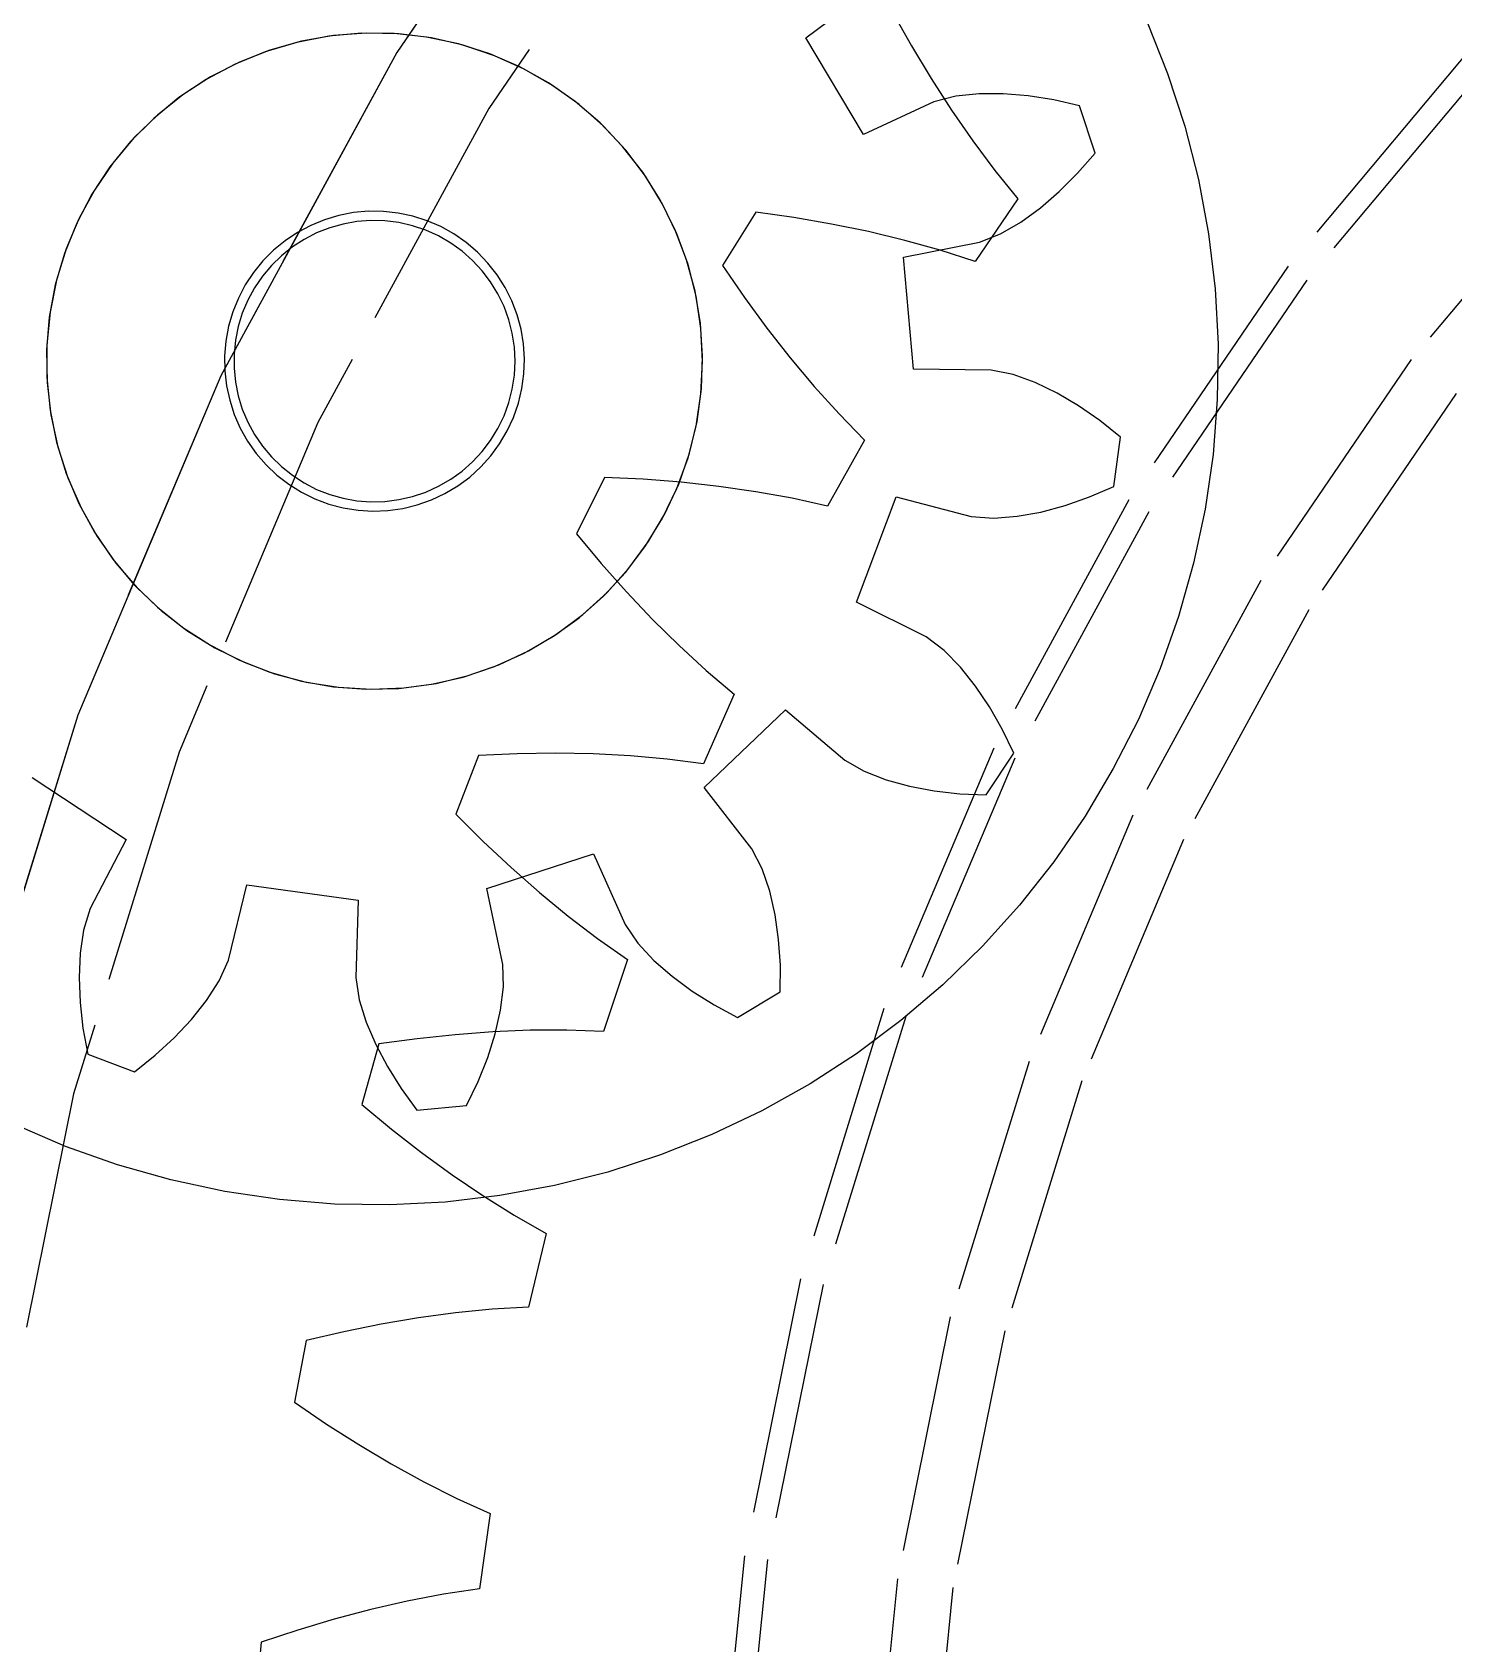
# Model space of a CAD drawing. Header units: millimetres. Extents: x -9 to 234, y -53 to 196.
# Drawn here: x 6.5 to 14.08, y 147.49 to 156.08 of the extents above; entities that cross this region are included whole.
import ezdxf

# ---------------------------------------------------------------- set-up
doc = ezdxf.new("R2010")
doc.units = ezdxf.units.MM
doc.linetypes.add('DASHED', pattern=[1.524, 1.27, -0.254])
doc.layers.add('HIDDEN', color=8, linetype='DASHED')
doc.layers.add('VISIBLE', color=7, linetype='CONTINUOUS')

msp = doc.modelspace()

# ---------------------------------------------------------------- linework, layer by layer
at = {"layer": 'HIDDEN'}
for points in [[(15.4, 162.7607), (13.75025, 161.69518), (12.21479, 160.47069), (10.80888, 159.0994), (9.54649, 157.59495), (8.44017, 155.97227), (7.50091, 154.24751), (6.73806, 152.4378), (6.15918, 150.56112), (5.77003, 148.63613), (5.57449, 146.68196), (5.57449, 144.71804), (5.77003, 142.76387), (6.15918, 140.83888), (6.73806, 138.9622), (7.50091, 137.15249), (8.44017, 135.42773), (9.54649, 133.80505), (10.80888, 132.3006), (12.21479, 130.92931), (13.75025, 129.70482), (15.4, 128.6393)], [(15.4, 162.7607), (13.75025, 161.69518), (12.21479, 160.47069), (10.80888, 159.0994), (9.54649, 157.59495), (8.44017, 155.97227), (7.50091, 154.24751), (6.73806, 152.4378), (6.15918, 150.56112), (5.77003, 148.63613), (5.57449, 146.68196), (5.57449, 144.71804), (5.77003, 142.76387), (6.15918, 140.83888), (6.73806, 138.9622), (7.50091, 137.15249), (8.44017, 135.42773), (9.54649, 133.80505), (10.80888, 132.3006), (12.21479, 130.92931), (13.75025, 129.70482), (15.4, 128.6393)], [(14.0859, 161.22831), (12.59526, 160.03957), (11.23038, 158.7083), (10.00484, 157.24776), (8.93081, 155.67245), (8.01897, 153.99803), (7.27838, 152.24114), (6.7164, 150.41924), (6.33861, 148.55043), (6.14877, 146.6533), (6.14877, 144.7467), (6.33861, 142.84957), (6.7164, 140.98076), (7.27838, 139.15886), (8.01897, 137.40197), (8.93081, 135.72755), (10.00484, 134.15224), (11.23038, 132.6917), (12.59526, 131.36043), (14.0859, 130.17169)], [(14.0859, 161.22831), (12.59526, 160.03957), (11.23038, 158.7083), (10.00484, 157.24776), (8.93081, 155.67245), (8.01897, 153.99803), (7.27838, 152.24114), (6.7164, 150.41924), (6.33861, 148.55043), (6.14877, 146.6533), (6.14877, 144.7467), (6.33861, 142.84957), (6.7164, 140.98076), (7.27838, 139.15886), (8.01897, 137.40197), (8.93081, 135.72755), (10.00484, 134.15224), (11.23038, 132.6917), (12.59526, 131.36043), (14.0859, 130.17169)], [(10.62175, 156.04966), (10.95301, 156.29785)], [(10.62175, 156.04966), (10.95301, 156.29785)], [(11.08435, 156.18689), (11.18505, 156.00746)], [(11.08435, 156.18689), (11.18505, 156.00746)], [(12.44171, 156.13377), (12.55126, 155.86004), (12.64265, 155.57972), (12.71549, 155.29401), (12.76946, 155.00415), (12.80433, 154.71138), (12.81995, 154.41695), (12.81626, 154.12213), (12.79328, 153.82819), (12.75109, 153.53638), (12.68988, 153.24796), (12.60992, 152.96417), (12.51155, 152.68622), (12.39518, 152.41531), (12.26133, 152.15261), (12.11055, 151.89923), (11.94351, 151.65627), (11.76092, 151.42477), (11.56356, 151.20572), (11.35228, 151.00007), (11.12799, 150.8087), (10.89164, 150.63242), (10.64426, 150.472), (10.3869, 150.32813), (10.12068, 150.20142), (9.84673, 150.09241), (9.56623, 150.00157), (9.28038, 149.9293), (8.99041, 149.87591), (8.69757, 149.84161), (8.40311, 149.82657), (8.1083, 149.83084), (7.8144, 149.85441), (7.52268, 149.89718), (7.23438, 149.95895), (6.95074, 150.03948), (6.67299, 150.1384), (6.40232, 150.2553)], [(12.44171, 156.13377), (12.55126, 155.86004), (12.64265, 155.57972), (12.71549, 155.29401), (12.76946, 155.00415), (12.80433, 154.71138), (12.81995, 154.41695), (12.81626, 154.12213), (12.79328, 153.82819), (12.75109, 153.53638), (12.68988, 153.24796), (12.60992, 152.96417), (12.51155, 152.68622), (12.39518, 152.41531), (12.26133, 152.15261), (12.11055, 151.89923), (11.94351, 151.65627), (11.76092, 151.42477), (11.56356, 151.20572), (11.35228, 151.00007), (11.12799, 150.8087), (10.89164, 150.63242), (10.64426, 150.472), (10.3869, 150.32813), (10.12068, 150.20142), (9.84673, 150.09241), (9.56623, 150.00157), (9.28038, 149.9293), (8.99041, 149.87591), (8.69757, 149.84161), (8.40311, 149.82657), (8.1083, 149.83084), (7.8144, 149.85441), (7.52268, 149.89718), (7.23438, 149.95895), (6.95074, 150.03948), (6.67299, 150.1384), (6.40232, 150.2553)], [(9.98522, 154.8666), (9.92311, 155.02963), (9.84507, 155.18566), (9.75188, 155.33315), (9.64448, 155.47063), (9.52391, 155.59673), (9.39139, 155.71019), (9.24823, 155.8099), (9.09586, 155.89486), (8.93578, 155.96423), (8.76959, 156.01731), (8.59895, 156.05359), (8.42553, 156.07269), (8.25108, 156.07443), (8.07732, 156.05879), (7.90599, 156.02593), (7.73877, 155.97617), (7.57734, 155.91001), (7.4233, 155.8281), (7.27818, 155.73127), (7.14343, 155.62047), (7.02037, 155.4968), (6.91024, 155.36149), (6.81413, 155.21589), (6.733, 155.06144), (6.66764, 154.89969), (6.61872, 154.73223), (6.58671, 154.56073), (6.57194, 154.38689), (6.57455, 154.21245), (6.59452, 154.03914), (6.63164, 153.86867), (6.68555, 153.70275), (6.75572, 153.54302), (6.84143, 153.39107), (6.94186, 153.24841), (7.05599, 153.11646), (7.18268, 152.99653), (7.32069, 152.88981), (7.46865, 152.79736), (7.62507, 152.7201), (7.7884, 152.65879), (7.95703, 152.61406), (8.12927, 152.58634), (8.30342, 152.57591), (8.47774, 152.58286), (8.65051, 152.60714), (8.81999, 152.64851), (8.98452, 152.70654), (9.14245, 152.78066), (9.29222, 152.87014), (9.43233, 152.97409), (9.56139, 153.09147), (9.67813, 153.22112), (9.78138, 153.36175), (9.87011, 153.51196), (9.94345, 153.67026), (10.00066, 153.83507), (10.04117, 154.00476), (10.06459, 154.17764), (10.07068, 154.352), (10.05938, 154.52609), (10.0308, 154.6982), (9.98522, 154.8666)], [(9.98522, 154.8666), (9.92311, 155.02963), (9.84507, 155.18566), (9.75188, 155.33315), (9.64448, 155.47063), (9.52391, 155.59673), (9.39139, 155.71019), (9.24823, 155.8099), (9.09586, 155.89486), (8.93578, 155.96423), (8.76959, 156.01731), (8.59895, 156.05359), (8.42553, 156.07269), (8.25108, 156.07443), (8.07732, 156.05879), (7.90599, 156.02593), (7.73877, 155.97617), (7.57734, 155.91001), (7.4233, 155.8281), (7.27818, 155.73127), (7.14343, 155.62047), (7.02037, 155.4968), (6.91024, 155.36149), (6.81413, 155.21589), (6.733, 155.06144), (6.66764, 154.89969), (6.61872, 154.73223), (6.58671, 154.56073), (6.57194, 154.38689), (6.57455, 154.21245), (6.59452, 154.03914), (6.63164, 153.86867), (6.68555, 153.70275), (6.75572, 153.54302), (6.84143, 153.39107), (6.94186, 153.24841), (7.05599, 153.11646), (7.18268, 152.99653), (7.32069, 152.88981), (7.46865, 152.79736), (7.62507, 152.7201), (7.7884, 152.65879), (7.95703, 152.61406), (8.12927, 152.58634), (8.30342, 152.57591), (8.47774, 152.58286), (8.65051, 152.60714), (8.81999, 152.64851), (8.98452, 152.70654), (9.14245, 152.78066), (9.29222, 152.87014), (9.43233, 152.97409), (9.56139, 153.09147), (9.67813, 153.22112), (9.78138, 153.36175), (9.87011, 153.51196), (9.94345, 153.67026), (10.00066, 153.83507), (10.04117, 154.00476), (10.06459, 154.17764), (10.07068, 154.352), (10.05938, 154.52609), (10.0308, 154.6982), (9.98522, 154.8666)], [(10.07088, 154.32582), (10.06218, 154.50006), (10.03618, 154.67258), (9.99313, 154.84164), (9.93346, 155.00558), (9.85776, 155.16276), (9.76679, 155.31163), (9.66145, 155.4507), (9.54279, 155.57859), (9.41198, 155.69402), (9.27033, 155.79587), (9.11924, 155.8831), (8.96022, 155.95485), (8.79485, 156.01041), (8.62476, 156.04923), (8.45165, 156.07093), (8.27725, 156.07528), (8.10327, 156.06224), (7.93146, 156.03194), (7.76352, 155.98469), (7.60112, 155.92095), (7.44588, 155.84136), (7.29932, 155.74671), (7.16293, 155.63794), (7.03804, 155.51612), (6.92589, 155.38248), (6.82762, 155.23833), (6.74418, 155.08512), (6.67641, 154.92435), (6.62499, 154.75765), (6.59042, 154.58664), (6.57305, 154.41305), (6.57305, 154.23859), (6.59042, 154.065), (6.62499, 153.89399), (6.67641, 153.72728), (6.74418, 153.56652), (6.82762, 153.41331), (6.92589, 153.26916), (7.03804, 153.13552), (7.16293, 153.0137), (7.29932, 152.90493), (7.44588, 152.81028), (7.60112, 152.73068), (7.76352, 152.66695), (7.93146, 152.6197), (8.10327, 152.5894), (8.27725, 152.57636), (8.45165, 152.58071), (8.62476, 152.60241), (8.79485, 152.64123), (8.96022, 152.69679), (9.11924, 152.76854), (9.27033, 152.85577), (9.41198, 152.95761), (9.54279, 153.07305), (9.66145, 153.20094), (9.76679, 153.34001), (9.85776, 153.48888), (9.93346, 153.64606), (9.99313, 153.81), (10.03618, 153.97906), (10.06218, 154.15158), (10.07088, 154.32582)], [(10.07088, 154.32582), (10.06218, 154.50006), (10.03618, 154.67258), (9.99313, 154.84164), (9.93346, 155.00558), (9.85776, 155.16276), (9.76679, 155.31163), (9.66145, 155.4507), (9.54279, 155.57859), (9.41198, 155.69402), (9.27033, 155.79587), (9.11924, 155.8831), (8.96022, 155.95485), (8.79485, 156.01041), (8.62476, 156.04923), (8.45165, 156.07093), (8.27725, 156.07528), (8.10327, 156.06224), (7.93146, 156.03194), (7.76352, 155.98469), (7.60112, 155.92095), (7.44588, 155.84136), (7.29932, 155.74671), (7.16293, 155.63794), (7.03804, 155.51612), (6.92589, 155.38248), (6.82762, 155.23833), (6.74418, 155.08512), (6.67641, 154.92435), (6.62499, 154.75765), (6.59042, 154.58664), (6.57305, 154.41305), (6.57305, 154.23859), (6.59042, 154.065), (6.62499, 153.89399), (6.67641, 153.72728), (6.74418, 153.56652), (6.82762, 153.41331), (6.92589, 153.26916), (7.03804, 153.13552), (7.16293, 153.0137), (7.29932, 152.90493), (7.44588, 152.81028), (7.60112, 152.73068), (7.76352, 152.66695), (7.93146, 152.6197), (8.10327, 152.5894), (8.27725, 152.57636), (8.45165, 152.58071), (8.62476, 152.60241), (8.79485, 152.64123), (8.96022, 152.69679), (9.11924, 152.76854), (9.27033, 152.85577), (9.41198, 152.95761), (9.54279, 153.07305), (9.66145, 153.20094), (9.76679, 153.34001), (9.85776, 153.48888), (9.93346, 153.64606), (9.99313, 153.81), (10.03618, 153.97906), (10.06218, 154.15158), (10.07088, 154.32582)], [(14.16313, 155.98711), (13.19396, 154.8321), (12.3446, 153.58632), (11.62351, 152.26217), (11.03784, 150.8728), (10.59342, 149.43202), (10.29466, 147.95415), (10.14454, 146.45388), (10.14454, 144.94612), (10.29466, 143.44585), (10.59342, 141.96798), (11.03784, 140.5272), (11.62351, 139.13783), (12.3446, 137.81368), (13.19396, 136.5679), (14.16313, 135.41289)], [(10.92919, 155.53508), (10.62175, 156.04966)], [(10.92919, 155.53508), (10.62175, 156.04966)], [(11.18505, 156.00746), (11.28984, 155.83294)], [(11.18505, 156.00746), (11.28984, 155.83294)], [(14.25422, 155.90259), (13.29301, 154.75707), (12.45064, 153.52153), (11.73547, 152.20826), (11.15461, 150.8303), (10.71384, 149.40136), (10.41754, 147.93563), (10.26865, 146.44769), (10.26865, 144.95231), (10.41754, 143.46437), (10.71384, 141.99864), (11.15461, 140.5697), (11.73547, 139.19174), (12.45064, 137.87847), (13.29301, 136.64293), (14.25422, 135.49741)], [(11.28984, 155.83294), (11.39882, 155.66362)], [(11.28984, 155.83294), (11.39882, 155.66362)], [(11.42127, 155.73938), (11.30472, 155.70918)], [(11.42127, 155.73938), (11.30472, 155.70918)], [(11.54547, 155.7521), (11.42127, 155.73938)], [(11.54547, 155.7521), (11.42127, 155.73938)], [(11.67462, 155.75218), (11.54547, 155.7521)], [(11.67462, 155.75218), (11.54547, 155.7521)], [(11.80758, 155.74105), (11.67462, 155.75218)], [(11.80758, 155.74105), (11.67462, 155.75218)], [(11.94357, 155.7194), (11.80758, 155.74105)], [(11.94357, 155.7194), (11.80758, 155.74105)], [(11.30472, 155.70918), (10.92919, 155.53508)], [(11.30472, 155.70918), (10.92919, 155.53508)], [(11.39882, 155.66362), (11.51215, 155.49986)], [(11.39882, 155.66362), (11.51215, 155.49986)], [(12.08193, 155.6876), (11.94357, 155.7194)], [(12.08193, 155.6876), (11.94357, 155.7194)], [(12.16407, 155.43481), (12.08193, 155.6876)], [(12.16407, 155.43481), (12.08193, 155.6876)], [(11.51215, 155.49986), (11.63007, 155.3421)], [(11.51215, 155.49986), (11.63007, 155.3421)], [(14.76736, 155.42647), (13.85101, 154.3344), (13.04794, 153.15652), (12.36615, 151.90454), (11.8124, 150.59089), (11.39219, 149.22863), (11.10972, 147.8313), (10.96778, 146.4128), (10.96778, 144.9872), (11.10972, 143.5687), (11.39219, 142.17137), (11.8124, 140.80911), (12.36615, 139.49546), (13.04794, 138.24348), (13.85101, 137.0656), (14.76736, 135.97353)], [(14.76736, 155.42647), (13.85101, 154.3344), (13.04794, 153.15652), (12.36615, 151.90454), (11.8124, 150.59089), (11.39219, 149.22863), (11.10972, 147.8313), (10.96778, 146.4128), (10.96778, 144.9872), (11.10972, 143.5687), (11.39219, 142.17137), (11.8124, 140.80911), (12.36615, 139.49546), (13.04794, 138.24348), (13.85101, 137.0656), (14.76736, 135.97353)], [(12.07082, 155.32775), (12.16407, 155.43481)], [(12.07082, 155.32775), (12.16407, 155.43481)], [(11.63007, 155.3421), (11.75292, 155.19099)], [(11.63007, 155.3421), (11.75292, 155.19099)], [(11.97353, 155.2303), (12.07082, 155.32775)], [(11.97353, 155.2303), (12.07082, 155.32775)], [(11.87251, 155.14315), (11.97353, 155.2303)], [(11.87251, 155.14315), (11.97353, 155.2303)], [(9.08172, 154.57303), (9.05333, 154.64756), (9.01765, 154.71889), (8.97505, 154.78631), (8.92595, 154.84916), (8.87084, 154.90681), (8.81026, 154.95868), (8.74481, 155.00426), (8.67515, 155.0431), (8.60198, 155.07481), (8.526, 155.09907), (8.44799, 155.11566), (8.36872, 155.12439), (8.28897, 155.12518), (8.20954, 155.11803), (8.13121, 155.10301), (8.05477, 155.08027), (7.98097, 155.05002), (7.91056, 155.01258), (7.84422, 154.96831), (7.78261, 154.91766), (7.72636, 154.86112), (7.67602, 154.79927), (7.63208, 154.73271), (7.59499, 154.66211), (7.56511, 154.58816), (7.54275, 154.51161), (7.52812, 154.43321), (7.52136, 154.35374), (7.52256, 154.27399), (7.53168, 154.19477), (7.54865, 154.11684), (7.5733, 154.04099), (7.60537, 153.96797), (7.64456, 153.89851), (7.69047, 153.83329), (7.74264, 153.77297), (7.80056, 153.71814), (7.86365, 153.66936), (7.93129, 153.62709), (8.00279, 153.59177), (8.07746, 153.56375), (8.15455, 153.5433), (8.23329, 153.53063), (8.3129, 153.52586), (8.39259, 153.52904), (8.47156, 153.54014), (8.54904, 153.55905), (8.62426, 153.58558), (8.69645, 153.61946), (8.76492, 153.66037), (8.82897, 153.70789), (8.88797, 153.76155), (8.94134, 153.82081), (8.98853, 153.8851), (9.0291, 153.95377), (9.06262, 154.02613), (9.08878, 154.10148), (9.1073, 154.17905), (9.118, 154.25808), (9.12079, 154.33779), (9.11562, 154.41737), (9.10256, 154.49605), (9.08172, 154.57303)], [(9.08172, 154.57303), (9.05333, 154.64756), (9.01765, 154.71889), (8.97505, 154.78631), (8.92595, 154.84916), (8.87084, 154.90681), (8.81026, 154.95868), (8.74481, 155.00426), (8.67515, 155.0431), (8.60198, 155.07481), (8.526, 155.09907), (8.44799, 155.11566), (8.36872, 155.12439), (8.28897, 155.12518), (8.20954, 155.11803), (8.13121, 155.10301), (8.05477, 155.08027), (7.98097, 155.05002), (7.91056, 155.01258), (7.84422, 154.96831), (7.78261, 154.91766), (7.72636, 154.86112), (7.67602, 154.79927), (7.63208, 154.73271), (7.59499, 154.66211), (7.56511, 154.58816), (7.54275, 154.51161), (7.52812, 154.43321), (7.52136, 154.35374), (7.52256, 154.27399), (7.53168, 154.19477), (7.54865, 154.11684), (7.5733, 154.04099), (7.60537, 153.96797), (7.64456, 153.89851), (7.69047, 153.83329), (7.74264, 153.77297), (7.80056, 153.71814), (7.86365, 153.66936), (7.93129, 153.62709), (8.00279, 153.59177), (8.07746, 153.56375), (8.15455, 153.5433), (8.23329, 153.53063), (8.3129, 153.52586), (8.39259, 153.52904), (8.47156, 153.54014), (8.54904, 153.55905), (8.62426, 153.58558), (8.69645, 153.61946), (8.76492, 153.66037), (8.82897, 153.70789), (8.88797, 153.76155), (8.94134, 153.82081), (8.98853, 153.8851), (9.0291, 153.95377), (9.06262, 154.02613), (9.08878, 154.10148), (9.1073, 154.17905), (9.118, 154.25808), (9.12079, 154.33779), (9.11562, 154.41737), (9.10256, 154.49605), (9.08172, 154.57303)], [(11.75292, 155.19099), (11.52421, 154.85711)], [(11.75292, 155.19099), (11.52421, 154.85711)], [(11.76798, 155.0673), (11.87251, 155.14315)], [(11.76798, 155.0673), (11.87251, 155.14315)], [(9.07088, 154.32582), (9.06715, 154.4005), (9.05601, 154.47443), (9.03756, 154.54689), (9.01198, 154.61715), (8.97954, 154.68451), (8.94056, 154.74831), (8.89541, 154.80791), (8.84455, 154.86272), (8.78849, 154.91219), (8.72779, 154.95584), (8.66303, 154.99322), (8.59488, 155.02397), (8.52401, 155.04779), (8.45111, 155.06443), (8.37692, 155.07372), (8.30218, 155.07559), (8.22762, 155.07), (8.15399, 155.05702), (8.08201, 155.03677), (8.01241, 155.00945), (7.94588, 154.97534), (7.88307, 154.93477), (7.82461, 154.88816), (7.77109, 154.83595), (7.72303, 154.77867), (7.68091, 154.7169), (7.64515, 154.65123), (7.61611, 154.58233), (7.59407, 154.51089), (7.57925, 154.4376), (7.57181, 154.3632), (7.57181, 154.28844), (7.57925, 154.21404), (7.59407, 154.14075), (7.61611, 154.0693), (7.64515, 154.00041), (7.68091, 153.93474), (7.72303, 153.87297), (7.77109, 153.81569), (7.82461, 153.76348), (7.88307, 153.71687), (7.94588, 153.6763), (8.01241, 153.64219), (8.08201, 153.61487), (8.15399, 153.59462), (8.22762, 153.58164), (8.30218, 153.57605), (8.37692, 153.57792), (8.45111, 153.58721), (8.52401, 153.60385), (8.59488, 153.62766), (8.66303, 153.65842), (8.72779, 153.6958), (8.78849, 153.73945), (8.84455, 153.78892), (8.89541, 153.84373), (8.94056, 153.90333), (8.97954, 153.96713), (9.01198, 154.03449), (9.03756, 154.10475), (9.05601, 154.17721), (9.06715, 154.25114), (9.07088, 154.32582)], [(9.07088, 154.32582), (9.06715, 154.4005), (9.05601, 154.47443), (9.03756, 154.54689), (9.01198, 154.61715), (8.97954, 154.68451), (8.94056, 154.74831), (8.89541, 154.80791), (8.84455, 154.86272), (8.78849, 154.91219), (8.72779, 154.95584), (8.66303, 154.99322), (8.59488, 155.02397), (8.52401, 155.04779), (8.45111, 155.06443), (8.37692, 155.07372), (8.30218, 155.07559), (8.22762, 155.07), (8.15399, 155.05702), (8.08201, 155.03677), (8.01241, 155.00945), (7.94588, 154.97534), (7.88307, 154.93477), (7.82461, 154.88816), (7.77109, 154.83595), (7.72303, 154.77867), (7.68091, 154.7169), (7.64515, 154.65123), (7.61611, 154.58233), (7.59407, 154.51089), (7.57925, 154.4376), (7.57181, 154.3632), (7.57181, 154.28844), (7.57925, 154.21404), (7.59407, 154.14075), (7.61611, 154.0693), (7.64515, 154.00041), (7.68091, 153.93474), (7.72303, 153.87297), (7.77109, 153.81569), (7.82461, 153.76348), (7.88307, 153.71687), (7.94588, 153.6763), (8.01241, 153.64219), (8.08201, 153.61487), (8.15399, 153.59462), (8.22762, 153.58164), (8.30218, 153.57605), (8.37692, 153.57792), (8.45111, 153.58721), (8.52401, 153.60385), (8.59488, 153.62766), (8.66303, 153.65842), (8.72779, 153.6958), (8.78849, 153.73945), (8.84455, 153.78892), (8.89541, 153.84373), (8.94056, 153.90333), (8.97954, 153.96713), (9.01198, 154.03449), (9.03756, 154.10475), (9.05601, 154.17721), (9.06715, 154.25114), (9.07088, 154.32582)], [(9.07088, 154.32582), (9.06715, 154.4005), (9.05601, 154.47443), (9.03756, 154.54689), (9.01198, 154.61715), (8.97954, 154.68451), (8.94056, 154.74831), (8.89541, 154.80791), (8.84455, 154.86272), (8.78849, 154.91219), (8.72779, 154.95584), (8.66303, 154.99322), (8.59488, 155.02397), (8.52401, 155.04779), (8.45111, 155.06443), (8.37692, 155.07372), (8.30218, 155.07559), (8.22762, 155.07), (8.15399, 155.05702), (8.08201, 155.03677), (8.01241, 155.00945), (7.94588, 154.97534), (7.88307, 154.93477), (7.82461, 154.88816), (7.77109, 154.83595), (7.72303, 154.77867), (7.68091, 154.7169), (7.64515, 154.65123), (7.61611, 154.58233), (7.59407, 154.51089), (7.57925, 154.4376), (7.57181, 154.3632), (7.57181, 154.28844), (7.57925, 154.21404), (7.59407, 154.14075), (7.61611, 154.0693), (7.64515, 154.00041), (7.68091, 153.93474), (7.72303, 153.87297), (7.77109, 153.81569), (7.82461, 153.76348), (7.88307, 153.71687), (7.94588, 153.6763), (8.01241, 153.64219), (8.08201, 153.61487), (8.15399, 153.59462), (8.22762, 153.58164), (8.30218, 153.57605), (8.37692, 153.57792), (8.45111, 153.58721), (8.52401, 153.60385), (8.59488, 153.62766), (8.66303, 153.65842), (8.72779, 153.6958), (8.78849, 153.73945), (8.84455, 153.78892), (8.89541, 153.84373), (8.94056, 153.90333), (8.97954, 153.96713), (9.01198, 154.03449), (9.03756, 154.10475), (9.05601, 154.17721), (9.06715, 154.25114), (9.07088, 154.32582)], [(9.07088, 154.32582), (9.06715, 154.4005), (9.05601, 154.47443), (9.03756, 154.54689), (9.01198, 154.61715), (8.97954, 154.68451), (8.94056, 154.74831), (8.89541, 154.80791), (8.84455, 154.86272), (8.78849, 154.91219), (8.72779, 154.95584), (8.66303, 154.99322), (8.59488, 155.02397), (8.52401, 155.04779), (8.45111, 155.06443), (8.37692, 155.07372), (8.30218, 155.07559), (8.22762, 155.07), (8.15399, 155.05702), (8.08201, 155.03677), (8.01241, 155.00945), (7.94588, 154.97534), (7.88307, 154.93477), (7.82461, 154.88816), (7.77109, 154.83595), (7.72303, 154.77867), (7.68091, 154.7169), (7.64515, 154.65123), (7.61611, 154.58233), (7.59407, 154.51089), (7.57925, 154.4376), (7.57181, 154.3632), (7.57181, 154.28844), (7.57925, 154.21404), (7.59407, 154.14075), (7.61611, 154.0693), (7.64515, 154.00041), (7.68091, 153.93474), (7.72303, 153.87297), (7.77109, 153.81569), (7.82461, 153.76348), (7.88307, 153.71687), (7.94588, 153.6763), (8.01241, 153.64219), (8.08201, 153.61487), (8.15399, 153.59462), (8.22762, 153.58164), (8.30218, 153.57605), (8.37692, 153.57792), (8.45111, 153.58721), (8.52401, 153.60385), (8.59488, 153.62766), (8.66303, 153.65842), (8.72779, 153.6958), (8.78849, 153.73945), (8.84455, 153.78892), (8.89541, 153.84373), (8.94056, 153.90333), (8.97954, 153.96713), (9.01198, 154.03449), (9.03756, 154.10475), (9.05601, 154.17721), (9.06715, 154.25114), (9.07088, 154.32582)], [(10.35404, 155.12078), (10.17717, 154.83511)], [(10.35404, 155.12078), (10.17717, 154.83511)], [(10.55774, 155.09169), (10.35404, 155.12078)], [(10.55774, 155.09169), (10.35404, 155.12078)], [(10.75832, 155.05702), (10.55774, 155.09169)], [(10.75832, 155.05702), (10.55774, 155.09169)], [(10.95557, 155.01656), (10.75832, 155.05702)], [(10.95557, 155.01656), (10.75832, 155.05702)], [(11.66002, 155.00459), (11.76798, 155.0673)], [(11.66002, 155.00459), (11.76798, 155.0673)], [(11.14922, 154.97004), (10.95557, 155.01656)], [(11.14922, 154.97004), (10.95557, 155.01656)], [(11.14183, 154.88064), (11.54798, 154.96052)], [(11.14183, 154.88064), (11.54798, 154.96052)], [(11.33892, 154.91708), (11.14922, 154.97004)], [(11.33892, 154.91708), (11.14922, 154.97004)], [(11.54798, 154.96052), (11.66002, 155.00459)], [(11.54798, 154.96052), (11.66002, 155.00459)], [(11.19557, 154.28362), (11.14183, 154.88064)], [(11.19557, 154.28362), (11.14183, 154.88064)], [(11.52421, 154.85711), (11.33892, 154.91708)], [(11.52421, 154.85711), (11.33892, 154.91708)], [(10.17717, 154.83511), (10.294, 154.66574)], [(10.17717, 154.83511), (10.294, 154.66574)], [(10.294, 154.66574), (10.41445, 154.50164)], [(10.294, 154.66574), (10.41445, 154.50164)], [(10.41445, 154.50164), (10.53858, 154.3431)], [(10.41445, 154.50164), (10.53858, 154.3431)], [(10.53858, 154.3431), (10.66654, 154.19049)], [(10.53858, 154.3431), (10.66654, 154.19049)], [(11.60945, 154.27755), (11.19557, 154.28362)], [(11.60945, 154.27755), (11.19557, 154.28362)], [(11.72756, 154.25418), (11.60945, 154.27755)], [(11.72756, 154.25418), (11.60945, 154.27755)], [(10.66654, 154.19049), (10.79851, 154.04428)], [(10.66654, 154.19049), (10.79851, 154.04428)], [(11.84498, 154.21176), (11.72756, 154.25418)], [(11.84498, 154.21176), (11.72756, 154.25418)], [(11.96137, 154.1558), (11.84498, 154.21176)], [(11.96137, 154.1558), (11.84498, 154.21176)], [(14.09014, 154.15326), (13.30393, 153.00009), (12.63644, 151.77437), (12.0943, 150.48828), (11.68292, 149.1546), (11.40637, 147.78659), (11.2674, 146.39784), (11.2674, 145.00216), (11.40637, 143.61341), (11.68292, 142.2454), (12.0943, 140.91172), (12.63644, 139.62563), (13.30393, 138.39991), (14.09014, 137.24674)], [(14.09014, 154.15326), (13.30393, 153.00009), (12.63644, 151.77437), (12.0943, 150.48828), (11.68292, 149.1546), (11.40637, 147.78659), (11.2674, 146.39784), (11.2674, 145.00216), (11.40637, 143.61341), (11.68292, 142.2454), (12.0943, 140.91172), (12.63644, 139.62563), (13.30393, 138.39991), (14.09014, 137.24674)], [(12.07633, 154.08808), (11.96137, 154.1558)], [(12.07633, 154.08808), (11.96137, 154.1558)], [(10.79851, 154.04428), (10.93478, 153.90515)], [(10.79851, 154.04428), (10.93478, 153.90515)], [(12.18946, 154.00957), (12.07633, 154.08808)], [(12.18946, 154.00957), (12.07633, 154.08808)], [(12.30033, 153.92088), (12.18946, 154.00957)], [(12.30033, 153.92088), (12.18946, 154.00957)], [(10.93478, 153.90515), (10.73785, 153.55159)], [(10.93478, 153.90515), (10.73785, 153.55159)], [(12.26465, 153.65749), (12.30033, 153.92088)], [(12.26465, 153.65749), (12.30033, 153.92088)], [(9.54834, 153.70616), (9.39858, 153.4054)], [(9.54834, 153.70616), (9.39858, 153.4054)], [(9.75385, 153.69599), (9.54834, 153.70616)], [(9.75385, 153.69599), (9.54834, 153.70616)], [(9.95678, 153.67998), (9.75385, 153.69599)], [(9.95678, 153.67998), (9.75385, 153.69599)], [(10.15693, 153.6579), (9.95678, 153.67998)], [(10.15693, 153.6579), (9.95678, 153.67998)], [(10.35404, 153.62944), (10.15693, 153.6579)], [(10.35404, 153.62944), (10.15693, 153.6579)], [(10.54782, 153.59421), (10.35404, 153.62944)], [(10.54782, 153.59421), (10.35404, 153.62944)], [(10.73785, 153.55159), (10.54782, 153.59421)], [(10.73785, 153.55159), (10.54782, 153.59421)], [(10.89257, 153.04052), (11.1032, 153.60172)], [(10.89257, 153.04052), (11.1032, 153.60172)], [(11.1032, 153.60172), (11.50378, 153.49747)], [(11.1032, 153.60172), (11.50378, 153.49747)], [(12.00425, 153.5559), (12.13418, 153.60149)], [(12.00425, 153.5559), (12.13418, 153.60149)], [(12.13418, 153.60149), (12.26465, 153.65749)], [(12.13418, 153.60149), (12.26465, 153.65749)], [(11.50378, 153.49747), (11.62385, 153.48857)], [(11.50378, 153.49747), (11.62385, 153.48857)], [(11.62385, 153.48857), (11.74833, 153.49823)], [(11.62385, 153.48857), (11.74833, 153.49823)], [(11.74833, 153.49823), (11.87541, 153.52121)], [(11.74833, 153.49823), (11.87541, 153.52121)], [(11.87541, 153.52121), (12.00425, 153.5559)], [(11.87541, 153.52121), (12.00425, 153.5559)], [(9.39858, 153.4054), (9.53055, 153.24753)], [(9.39858, 153.4054), (9.53055, 153.24753)], [(9.53055, 153.24753), (9.66562, 153.09524)], [(9.53055, 153.24753), (9.66562, 153.09524)], [(9.66562, 153.09524), (9.80385, 152.94883)], [(9.66562, 153.09524), (9.80385, 152.94883)], [(11.26283, 152.85547), (10.89257, 153.04052)], [(11.26283, 152.85547), (10.89257, 153.04052)], [(9.80385, 152.94883), (9.94535, 152.80867)], [(9.80385, 152.94883), (9.94535, 152.80867)], [(9.94535, 152.80867), (10.09024, 152.67527)], [(9.94535, 152.80867), (10.09024, 152.67527)], [(11.35911, 152.78317), (11.26283, 152.85547)], [(11.35911, 152.78317), (11.26283, 152.85547)], [(11.44649, 152.694), (11.35911, 152.78317)], [(11.44649, 152.694), (11.35911, 152.78317)], [(10.09024, 152.67527), (10.23877, 152.54931)], [(10.09024, 152.67527), (10.23877, 152.54931)], [(11.52708, 152.59308), (11.44649, 152.694)], [(11.52708, 152.59308), (11.44649, 152.694)], [(10.23877, 152.54931), (10.0753, 152.17908)], [(10.23877, 152.54931), (10.0753, 152.17908)], [(11.60127, 152.48219), (11.52708, 152.59308)], [(11.60127, 152.48219), (11.52708, 152.59308)], [(10.08022, 152.05199), (10.51349, 152.46623)], [(10.08022, 152.05199), (10.51349, 152.46623)], [(10.51349, 152.46623), (10.82917, 152.1985)], [(10.51349, 152.46623), (10.82917, 152.1985)], [(11.66913, 152.36237), (11.60127, 152.48219)], [(11.66913, 152.36237), (11.60127, 152.48219)], [(11.73054, 152.23436), (11.66913, 152.36237)], [(11.73054, 152.23436), (11.66913, 152.36237)], [(8.87661, 152.22324), (8.75524, 151.90995)], [(8.87661, 152.22324), (8.75524, 151.90995)], [(9.08218, 152.23208), (8.87661, 152.22324)], [(9.08218, 152.23208), (8.87661, 152.22324)], [(9.28572, 152.23486), (9.08218, 152.23208)], [(9.28572, 152.23486), (9.08218, 152.23208)], [(9.48705, 152.23134), (9.28572, 152.23486)], [(9.48705, 152.23134), (9.28572, 152.23486)], [(9.68595, 152.22119), (9.48705, 152.23134)], [(9.68595, 152.22119), (9.48705, 152.23134)], [(9.88215, 152.20399), (9.68595, 152.22119)], [(9.88215, 152.20399), (9.68595, 152.22119)], [(10.0753, 152.17908), (9.88215, 152.20399)], [(10.0753, 152.17908), (9.88215, 152.20399)], [(11.58411, 152.01253), (11.73054, 152.23436)], [(11.58411, 152.01253), (11.73054, 152.23436)], [(10.82917, 152.1985), (10.93349, 152.13838)], [(10.82917, 152.1985), (10.93349, 152.13838)], [(10.93349, 152.13838), (11.04982, 152.09307)], [(10.93349, 152.13838), (11.04982, 152.09307)], [(6.49554, 152.10461), (6.99581, 151.77438)], [(6.49554, 152.10461), (6.99581, 151.77438)], [(10.33352, 151.72461), (10.08022, 152.05199)], [(10.33352, 151.72461), (10.08022, 152.05199)], [(11.04982, 152.09307), (11.17429, 152.05864)], [(11.04982, 152.09307), (11.17429, 152.05864)], [(11.17429, 152.05864), (11.30542, 152.034)], [(11.17429, 152.05864), (11.30542, 152.034)], [(11.30542, 152.034), (11.44227, 152.01869)], [(11.30542, 152.034), (11.44227, 152.01869)], [(11.44227, 152.01869), (11.58411, 152.01253)], [(11.44227, 152.01869), (11.58411, 152.01253)], [(8.75524, 151.90995), (8.9012, 151.76492)], [(8.75524, 151.90995), (8.9012, 151.76492)], [(6.99581, 151.77438), (6.80504, 151.40704)], [(6.99581, 151.77438), (6.80504, 151.40704)], [(8.9012, 151.76492), (9.04975, 151.62575)], [(8.9012, 151.76492), (9.04975, 151.62575)], [(8.91941, 151.51381), (9.4895, 151.69905)], [(8.91941, 151.51381), (9.4895, 151.69905)], [(9.4895, 151.69905), (9.65776, 151.32086)], [(9.4895, 151.69905), (9.65776, 151.32086)], [(10.3889, 151.6177), (10.33352, 151.72461)], [(10.3889, 151.6177), (10.33352, 151.72461)], [(9.04975, 151.62575), (9.20091, 151.49272)], [(9.04975, 151.62575), (9.20091, 151.49272)], [(10.42894, 151.49945), (10.3889, 151.6177)], [(10.42894, 151.49945), (10.3889, 151.6177)], [(7.54204, 151.13044), (7.64006, 151.53259)], [(7.54204, 151.13044), (7.64006, 151.53259)], [(7.64006, 151.53259), (8.23406, 151.45213)], [(7.64006, 151.53259), (8.23406, 151.45213)], [(8.23406, 151.45213), (8.22156, 151.0384)], [(8.23406, 151.45213), (8.22156, 151.0384)], [(9.00559, 151.10896), (8.91941, 151.51381)], [(9.00559, 151.10896), (8.91941, 151.51381)], [(9.20091, 151.49272), (9.35473, 151.36622)], [(9.20091, 151.49272), (9.35473, 151.36622)], [(10.45776, 151.37356), (10.42894, 151.49945)], [(10.45776, 151.37356), (10.42894, 151.49945)], [(6.80504, 151.40704), (6.76964, 151.29196)], [(6.80504, 151.40704), (6.76964, 151.29196)], [(9.35473, 151.36622), (9.51131, 151.24675)], [(9.35473, 151.36622), (9.51131, 151.24675)], [(10.47649, 151.24146), (10.45776, 151.37356)], [(10.47649, 151.24146), (10.45776, 151.37356)], [(6.76964, 151.29196), (6.75136, 151.16846)], [(6.76964, 151.29196), (6.75136, 151.16846)], [(9.65776, 151.32086), (9.72566, 151.22143)], [(9.65776, 151.32086), (9.72566, 151.22143)], [(9.51131, 151.24675), (9.67083, 151.13503)], [(9.51131, 151.24675), (9.67083, 151.13503)], [(9.72566, 151.22143), (9.81082, 151.13014)], [(9.72566, 151.22143), (9.81082, 151.13014)], [(10.48564, 151.10406), (10.47649, 151.24146)], [(10.48564, 151.10406), (10.47649, 151.24146)], [(6.75136, 151.16846), (6.74548, 151.03945)], [(6.75136, 151.16846), (6.74548, 151.03945)], [(7.49298, 151.02049), (7.54204, 151.13044)], [(7.49298, 151.02049), (7.54204, 151.13044)], [(9.00909, 150.98861), (9.00559, 151.10896)], [(9.00909, 150.98861), (9.00559, 151.10896)], [(9.67083, 151.13503), (9.54222, 150.7513)], [(9.67083, 151.13503), (9.54222, 150.7513)], [(9.81082, 151.13014), (9.90802, 151.04511)], [(9.81082, 151.13014), (9.90802, 151.04511)], [(10.48543, 150.96208), (10.48564, 151.10406)], [(10.48543, 150.96208), (10.48564, 151.10406)], [(6.74548, 151.03945), (6.75064, 150.90612)], [(6.74548, 151.03945), (6.75064, 150.90612)], [(7.42549, 150.91545), (7.49298, 151.02049)], [(7.42549, 150.91545), (7.49298, 151.02049)], [(8.22156, 151.0384), (8.2396, 150.91935)], [(8.22156, 151.0384), (8.2396, 150.91935)], [(9.90802, 151.04511), (10.01547, 150.96601)], [(9.90802, 151.04511), (10.01547, 150.96601)], [(7.34503, 150.81443), (7.42549, 150.91545)], [(7.34503, 150.81443), (7.42549, 150.91545)], [(8.2396, 150.91935), (8.27672, 150.80015)], [(8.2396, 150.91935), (8.27672, 150.80015)], [(8.99386, 150.86469), (9.00909, 150.98861)], [(8.99386, 150.86469), (9.00909, 150.98861)], [(10.01547, 150.96601), (10.13213, 150.89285)], [(10.01547, 150.96601), (10.13213, 150.89285)], [(10.25725, 150.82576), (10.48543, 150.96208)], [(10.25725, 150.82576), (10.48543, 150.96208)], [(6.75064, 150.90612), (6.76617, 150.7693)], [(6.75064, 150.90612), (6.76617, 150.7693)], [(8.9652, 150.73877), (8.99386, 150.86469)], [(8.9652, 150.73877), (8.99386, 150.86469)], [(10.13213, 150.89285), (10.25725, 150.82576)], [(10.13213, 150.89285), (10.25725, 150.82576)], [(6.76617, 150.7693), (6.79173, 150.62965)], [(6.76617, 150.7693), (6.79173, 150.62965)], [(7.25343, 150.71742), (7.34503, 150.81443)], [(7.25343, 150.71742), (7.34503, 150.81443)], [(8.27672, 150.80015), (8.3274, 150.68136)], [(8.27672, 150.80015), (8.3274, 150.68136)], [(8.95166, 150.74905), (8.75086, 150.73398)], [(8.95166, 150.74905), (8.75086, 150.73398)], [(9.15064, 150.7573), (8.95166, 150.74905)], [(9.15064, 150.7573), (8.95166, 150.74905)], [(9.34759, 150.75827), (9.15064, 150.7573)], [(9.34759, 150.75827), (9.15064, 150.7573)], [(9.54222, 150.7513), (9.34759, 150.75827)], [(9.54222, 150.7513), (9.34759, 150.75827)], [(7.15171, 150.6246), (7.25343, 150.71742)], [(7.15171, 150.6246), (7.25343, 150.71742)], [(8.34457, 150.68467), (8.25262, 150.36151)], [(8.34457, 150.68467), (8.25262, 150.36151)], [(8.3274, 150.68136), (8.38989, 150.56348)], [(8.3274, 150.68136), (8.38989, 150.56348)], [(8.54845, 150.71244), (8.34457, 150.68467)], [(8.54845, 150.71244), (8.34457, 150.68467)], [(8.75086, 150.73398), (8.54845, 150.71244)], [(8.75086, 150.73398), (8.54845, 150.71244)], [(8.92476, 150.61162), (8.9652, 150.73877)], [(8.92476, 150.61162), (8.9652, 150.73877)], [(6.79173, 150.62965), (7.04058, 150.53625)], [(6.79173, 150.62965), (7.04058, 150.53625)], [(7.04058, 150.53625), (7.15171, 150.6246)], [(7.04058, 150.53625), (7.15171, 150.6246)], [(8.87339, 150.48386), (8.92476, 150.61162)], [(8.87339, 150.48386), (8.92476, 150.61162)], [(8.38989, 150.56348), (8.46325, 150.44694)], [(8.38989, 150.56348), (8.46325, 150.44694)], [(8.46325, 150.44694), (8.54687, 150.33221)], [(8.46325, 150.44694), (8.54687, 150.33221)], [(8.8116, 150.35603), (8.87339, 150.48386)], [(8.8116, 150.35603), (8.87339, 150.48386)], [(8.25262, 150.36151), (8.41135, 150.23058)], [(8.25262, 150.36151), (8.41135, 150.23058)], [(8.54687, 150.33221), (8.8116, 150.35603)], [(8.54687, 150.33221), (8.8116, 150.35603)], [(8.41135, 150.23058), (8.5721, 150.1057)], [(8.41135, 150.23058), (8.5721, 150.1057)], [(8.5721, 150.1057), (8.73489, 149.98718)], [(8.5721, 150.1057), (8.73489, 149.98718)], [(8.73489, 149.98718), (8.89972, 149.87541)], [(8.73489, 149.98718), (8.89972, 149.87541)], [(8.89972, 149.87541), (9.06666, 149.77091)], [(8.89972, 149.87541), (9.06666, 149.77091)], [(9.06666, 149.77091), (9.23581, 149.67438)], [(9.06666, 149.77091), (9.23581, 149.67438)], [(9.23581, 149.67438), (9.14315, 149.28042)], [(9.23581, 149.67438), (9.14315, 149.28042)], [(8.55532, 149.22369), (8.35677, 149.19016)], [(8.55532, 149.22369), (8.35677, 149.19016)], [(8.75269, 149.25027), (8.55532, 149.22369)], [(8.75269, 149.25027), (8.55532, 149.22369)], [(8.94871, 149.26941), (8.75269, 149.25027)], [(8.94871, 149.26941), (8.75269, 149.25027)], [(9.14315, 149.28042), (8.94871, 149.26941)], [(9.14315, 149.28042), (8.94871, 149.26941)], [(8.1572, 149.15003), (7.95675, 149.10357)], [(8.1572, 149.15003), (7.95675, 149.10357)], [(8.35677, 149.19016), (8.1572, 149.15003)], [(8.35677, 149.19016), (8.1572, 149.15003)], [(7.95675, 149.10357), (7.89502, 148.77331)], [(7.95675, 149.10357), (7.89502, 148.77331)], [(7.89502, 148.77331), (8.06515, 148.65757)], [(7.89502, 148.77331), (8.06515, 148.65757)], [(8.06515, 148.65757), (8.23674, 148.54806)], [(8.06515, 148.65757), (8.23674, 148.54806)], [(8.23674, 148.54806), (8.40977, 148.44507)], [(8.23674, 148.54806), (8.40977, 148.44507)], [(8.40977, 148.44507), (8.58421, 148.34899)], [(8.40977, 148.44507), (8.58421, 148.34899)], [(8.58421, 148.34899), (8.76008, 148.26033)], [(8.58421, 148.34899), (8.76008, 148.26033)], [(8.76008, 148.26033), (8.93741, 148.17982)], [(8.76008, 148.26033), (8.93741, 148.17982)], [(8.93741, 148.17982), (8.8815, 147.77899)], [(8.93741, 148.17982), (8.8815, 147.77899)], [(8.68891, 147.75009), (8.49549, 147.71294)], [(8.68891, 147.75009), (8.49549, 147.71294)], [(8.8815, 147.77899), (8.68891, 147.75009)], [(8.8815, 147.77899), (8.68891, 147.75009)], [(8.30141, 147.66827), (8.1068, 147.61656)], [(8.30141, 147.66827), (8.1068, 147.61656)], [(8.49549, 147.71294), (8.30141, 147.66827)], [(8.49549, 147.71294), (8.30141, 147.66827)], [(8.1068, 147.61656), (7.91179, 147.55819)], [(8.1068, 147.61656), (7.91179, 147.55819)], [(7.71648, 147.49343), (7.68548, 147.15888)], [(7.71648, 147.49343), (7.68548, 147.15888)], [(7.91179, 147.55819), (7.71648, 147.49343)], [(7.91179, 147.55819), (7.71648, 147.49343)]]:
    msp.add_lwpolyline(points, dxfattribs=at)
at = {"layer": 'VISIBLE'}
msp.add_lwpolyline([(15.4, 162.7607), (13.75025, 161.69518), (12.21479, 160.47069), (10.80888, 159.0994), (9.54649, 157.59495), (8.44017, 155.97227), (7.50091, 154.24751), (6.73806, 152.4378), (6.15918, 150.56112), (5.77003, 148.63613), (5.57449, 146.68196), (5.57449, 144.71804), (5.77003, 142.76387), (6.15918, 140.83888), (6.73806, 138.9622), (7.50091, 137.15249), (8.44017, 135.42773), (9.54649, 133.80505), (10.80888, 132.3006), (12.21479, 130.92931), (13.75025, 129.70482), (15.4, 128.6393)], dxfattribs=at)
msp.add_lwpolyline([(15.4, 162.7607), (13.75025, 161.69518), (12.21479, 160.47069), (10.80888, 159.0994), (9.54649, 157.59495), (8.44017, 155.97227), (7.50091, 154.24751), (6.73806, 152.4378), (6.15918, 150.56112), (5.77003, 148.63613), (5.57449, 146.68196), (5.57449, 144.71804), (5.77003, 142.76387), (6.15918, 140.83888), (6.73806, 138.9622), (7.50091, 137.15249), (8.44017, 135.42773), (9.54649, 133.80505), (10.80888, 132.3006), (12.21479, 130.92931), (13.75025, 129.70482), (15.4, 128.6393)], dxfattribs=at)

doc.saveas('drawing.dxf')
